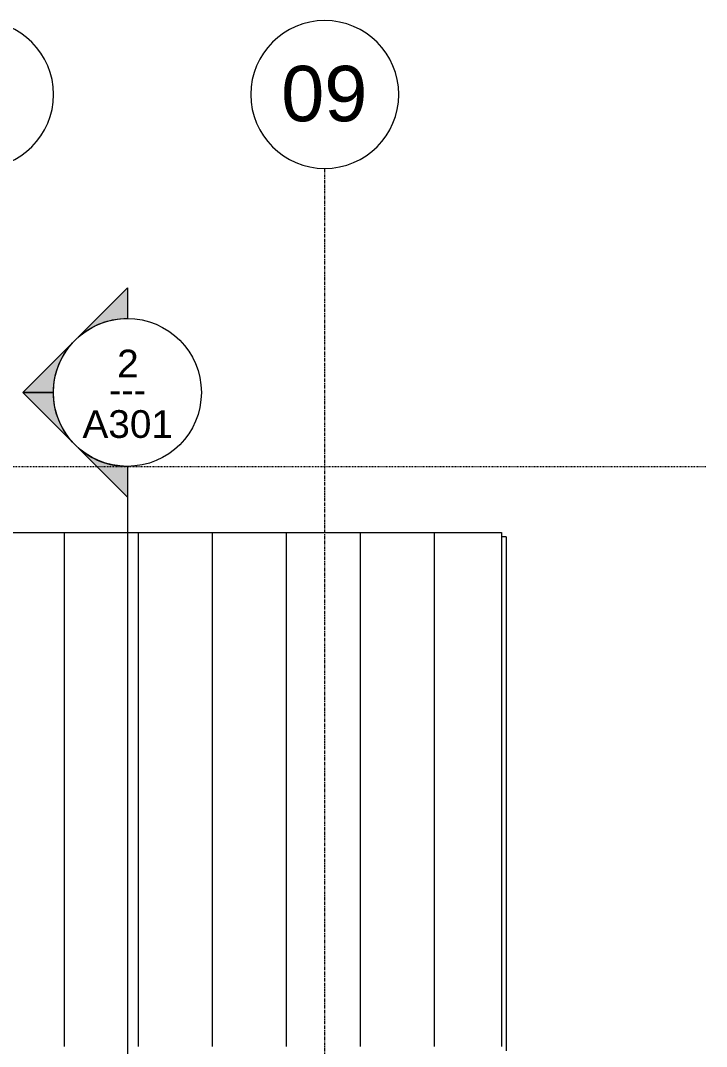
# Model space of a CAD drawing. Header units: inches. Extents: x -3210 to -1935, y -327 to 478.
# Drawn here: x -2095.1 to -1983.9, y 311.6 to 478.1 of the extents above; entities that cross this region are included whole.
import ezdxf

# ---------------------------------------------------------------- set-up
doc = ezdxf.new("R2010")
doc.units = ezdxf.units.IN
doc.header["$MEASUREMENT"] = 0
doc.linetypes.add('Aligning Line 1_8_', pattern=[0.25, 0.125, -0.125])
doc.linetypes.add('Grid Line 1_2_', pattern=[0.875, 0.5, -0.125, 0.125, -0.125])
for name, color, linetype, lineweight in [('A-ROOF', 132, 'Continuous', 18), ('A-ROOF-PATT-1', 132, 'Continuous', 9), ('G-ANNO-SYMB', 111, 'Aligning Line 1_8_', 9), ('G-ANNO-SYMB-1', 111, 'Continuous', 9), ('I-WALL', 2, 'Continuous', 18), ('S-GRID-1', 1, 'Grid Line 1_2_', 9), ('S-GRID-IDEN', 1, 'Continuous', 9)]:
    doc.layers.add(name, color=color, linetype=linetype, lineweight=lineweight)
doc.styles.add('Arial', font='arial.ttf', dxfattribs={"height": 9})
doc.styles.add('Arial_1', font='arial.ttf', dxfattribs={"height": 4.5})
doc.styles.add('Century Gothic', font='ufonts.com_century-gothic.ttf', dxfattribs={"height": 4.5})

# ---------------------------------------------------------------- blocks, each defined once
blk = doc.blocks.new('Section - Section Head - Filled-22785-BUILDING SECTION - NORTH_SOUTH - LOOKING EAST')
at = {"layer": 'G-ANNO-SYMB-1'}
h = blk.add_hatch(color=256, dxfattribs=at)
edge = h.paths.add_edge_path(flags=0)
edge.add_arc((-2800.8, 80.08), 12.02, 47.9216, 90)
edge.add_line((-2800.8, 92.1), (-2800.8, 97.06))
edge.add_line((-2800.8, 97.06), (-2792.75, 89))
h = blk.add_hatch(color=256, dxfattribs=at)
edge = h.paths.add_edge_path(flags=0)
edge.add_line((-2792.31, 88.57), (-2783.83, 80.08))
edge.add_line((-2783.83, 80.08), (-2788.8, 80.08))
edge.add_arc((-2800.8, 80.08), 12, 0, 45)
h = blk.add_hatch(color=256, dxfattribs=at)
edge = h.paths.add_edge_path(flags=0)
edge.add_arc((-2800.8, 80.08), 12, 315, 360)
edge.add_line((-2788.8, 80.08), (-2783.83, 80.08))
edge.add_line((-2783.83, 80.08), (-2792.31, 71.6))
h = blk.add_hatch(color=256, dxfattribs=at)
edge = h.paths.add_edge_path(flags=0)
edge.add_line((-2792.75, 71.17), (-2800.8, 63.11))
edge.add_line((-2800.8, 63.11), (-2800.8, 68.07))
edge.add_arc((-2800.8, 80.08), 12.02, 270, 312.0784)
for p, q in [((-2792.75, 89), (-2800.8, 97.06)), ((-2800.8, 97.06), (-2800.8, 92.1)), ((-2783.83, 80.08), (-2792.31, 88.57)), ((-2792.31, 71.6), (-2783.83, 80.08)), ((-2788.8, 80.08), (-2783.83, 80.08)), ((-2783.83, 80.08), (-2788.8, 80.08)), ((-2800.8, 63.11), (-2792.75, 71.17)), ((-2800.8, 68.07), (-2800.8, 63.11))]:
    blk.add_line(p, q, dxfattribs=at)
for centre, radius, start, end in [((-2800.8, 80.1), 12, 90, 270), ((-2800.8, 80.1), 12, 270, 90), ((-2800.8, 80.08), 12.02, 47.9216, 90), ((-2800.8, 80.08), 12, 0, 45), ((-2800.8, 80.08), 12, 315, 360), ((-2800.8, 80.08), 12.02, 270, 312.0784)]:
    blk.add_arc(centre, radius, start, end, dxfattribs=at)
blk = doc.blocks.new('Grid - Grid Head - Circle-50561-BUILDING SECTION - NORTH_SOUTH - LOOKING EAST')
at = {"layer": 'S-GRID-IDEN'}
for start, end in [(0, 180), (180, 360)]:
    blk.add_arc((-2527.62, 466.14), 12, start, end, dxfattribs=at)

msp = doc.modelspace()

# ---------------------------------------------------------------- hatches: boundary and pattern name
at = {"layer": 'A-ROOF-PATT-1'}
h = msp.add_hatch(dxfattribs=at)
h.set_pattern_fill('FP_19', color=256, style=0, pattern_type=2)
h.set_pattern_definition([(90, (0, -4103.64), (-12, 7e-16), [])])
h.paths.add_polyline_path([(-2716.58668, 311.63654), (-2017.08668, 311.63654), (-2017.08668, 395.07019), (-2716.58668, 395.07019)], flags=0)

# ---------------------------------------------------------------- linework, layer by layer
at = {"layer": 'A-ROOF'}
for p, q in [((-2716.58668, 395.07019), (-2017.08668, 395.07019)), ((-2017.08668, 395.07019), (-2017.08668, 311.63654))]:
    msp.add_line(p, q, dxfattribs=at)
at = {"layer": 'G-ANNO-SYMB'}
msp.add_line((-2876.84459, 405.76985), (-1983.85012, 405.76985), dxfattribs=at)
at = {"layer": 'G-ANNO-SYMB-1'}
msp.add_line((-2077.79874, 405.76985), (-2077.79874, -196.89908), dxfattribs=at)
at = {"layer": 'I-WALL'}
for q in [(-2017.08668, 394.36308), (-2016.33668, 310.92943)]:
    msp.add_line((-2016.33668, 394.36308), q, dxfattribs=at)
at = {"layer": 'S-GRID-1'}
msp.add_line((-2045.77418, -165.07357), (-2045.77418, 454.14485), dxfattribs=at)

# ---------------------------------------------------------------- block references
at = {"layer": 'G-ANNO-SYMB-1', "extrusion": (0, 0, -1)}
msp.add_blockref('Section - Section Head - Filled-22785-BUILDING SECTION - NORTH_SOUTH - LOOKING EAST', (4878.59748, 337.685), dxfattribs=at)
at = {"layer": 'S-GRID-IDEN'}
for p in [(425.84375, 0), (481.84375, 0)]:
    msp.add_blockref('Grid - Grid Head - Circle-50561-BUILDING SECTION - NORTH_SOUTH - LOOKING EAST', p, dxfattribs=at)

# ---------------------------------------------------------------- texts
at = {"layer": 'G-ANNO-SYMB-1', "char_height": 4.5, "attachment_point": 1}
for s, insert, width, style in [('2', (-2079.45923, 424.72417), 4.242, 'Arial_1'), ('---', (-2080.78488, 420.47082), 7.7265, 'Century Gothic'), ('A301', (-2085.08127, 414.90605), 17.877, 'Arial_1')]:
    msp.add_mtext(s, dxfattribs=dict(at, insert=insert, width=width, style=style))
at = {"layer": 'S-GRID-IDEN', "insert": (-2052.84421, 470.78882), "char_height": 9, "width": 16.968, "attachment_point": 1, "style": 'Arial'}
msp.add_mtext('09', dxfattribs=at)

doc.saveas('drawing.dxf')
